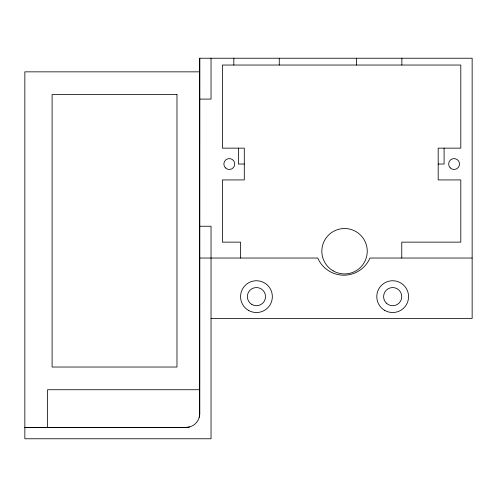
<?xml version="1.0" encoding="UTF-8"?>
<svg xmlns="http://www.w3.org/2000/svg" width="497" height="497" viewBox="0 0 497 497"><rect width="100%" height="100%" fill="white"/><g stroke="black" fill="none" stroke-linecap="round" stroke-linejoin="round"><path stroke-width="0.75" d="M199.216 417.325L199.738 413.796L199.788 58.23M199.738 413.796L199.682 413.796A13.624 13.624 0 0 1 186.058 427.42L24.85 427.42L186.071 427.47L189.587 426.954M199.682 71.848L24.85 71.848L24.85 438.77L211.039 438.77L211.039 226.247L199.788 226.247M199.788 99.096L211.039 99.096L211.039 58.23M244.288 164.035L238.386 164.035L238.386 148.143M438.192 164.035L444.094 164.035L444.094 148.143M199.788 258.036L317.751 258.036A28.441 28.441 0 0 0 369.973 258.036L472.15 258.036M211.039 318.434L472.15 318.434L472.15 58.23L199.682 58.23L199.682 415.312M199.682 389.729L47.557 389.729L47.557 427.42M401.862 58.23L401.862 65.039M401.762 258.036L401.762 242.145L460.8 242.145L460.8 179.926L438.192 179.926L438.192 148.143L460.8 148.143L460.8 65.039L222.389 65.039L222.389 148.143L244.288 148.143L244.288 179.926L222.389 179.926L222.389 242.145L240.554 242.145L240.554 258.036M356.455 58.23L356.455 65.039M279.252 58.23L279.252 65.039M233.845 58.23L233.845 65.039M176.975 94.554L52.098 94.554L52.098 367.022L176.975 367.022L176.975 94.554M384.734 310.401A15.892 15.892 0 0 0 408.571 296.634A15.892 15.892 0 0 0 384.734 282.874A15.892 15.892 0 0 0 384.734 310.401M248.5 310.401A15.892 15.892 0 0 0 272.344 296.634A15.892 15.892 0 0 0 248.5 282.874A15.892 15.892 0 0 0 248.5 310.401M333.189 270.89A22.707 22.707 0 0 0 367.252 251.227A22.707 22.707 0 0 0 333.189 231.559A22.707 22.707 0 0 0 333.189 270.89M386.256 303.058A9.083 9.083 0 0 0 401.452 298.989A9.083 9.083 0 0 0 390.331 287.862A9.083 9.083 0 0 0 386.256 303.058M450.232 167.887A5.448 5.448 0 0 0 459.352 165.445A5.448 5.448 0 0 0 452.68 158.773A5.448 5.448 0 0 0 450.232 167.887M251.904 304.499A9.083 9.083 0 0 0 265.528 296.634A9.083 9.083 0 0 0 251.904 288.769A9.083 9.083 0 0 0 251.904 304.499M225.452 167.887A5.448 5.448 0 0 0 234.565 165.445A5.448 5.448 0 0 0 227.893 158.773A5.448 5.448 0 0 0 225.452 167.887"/></g></svg>
